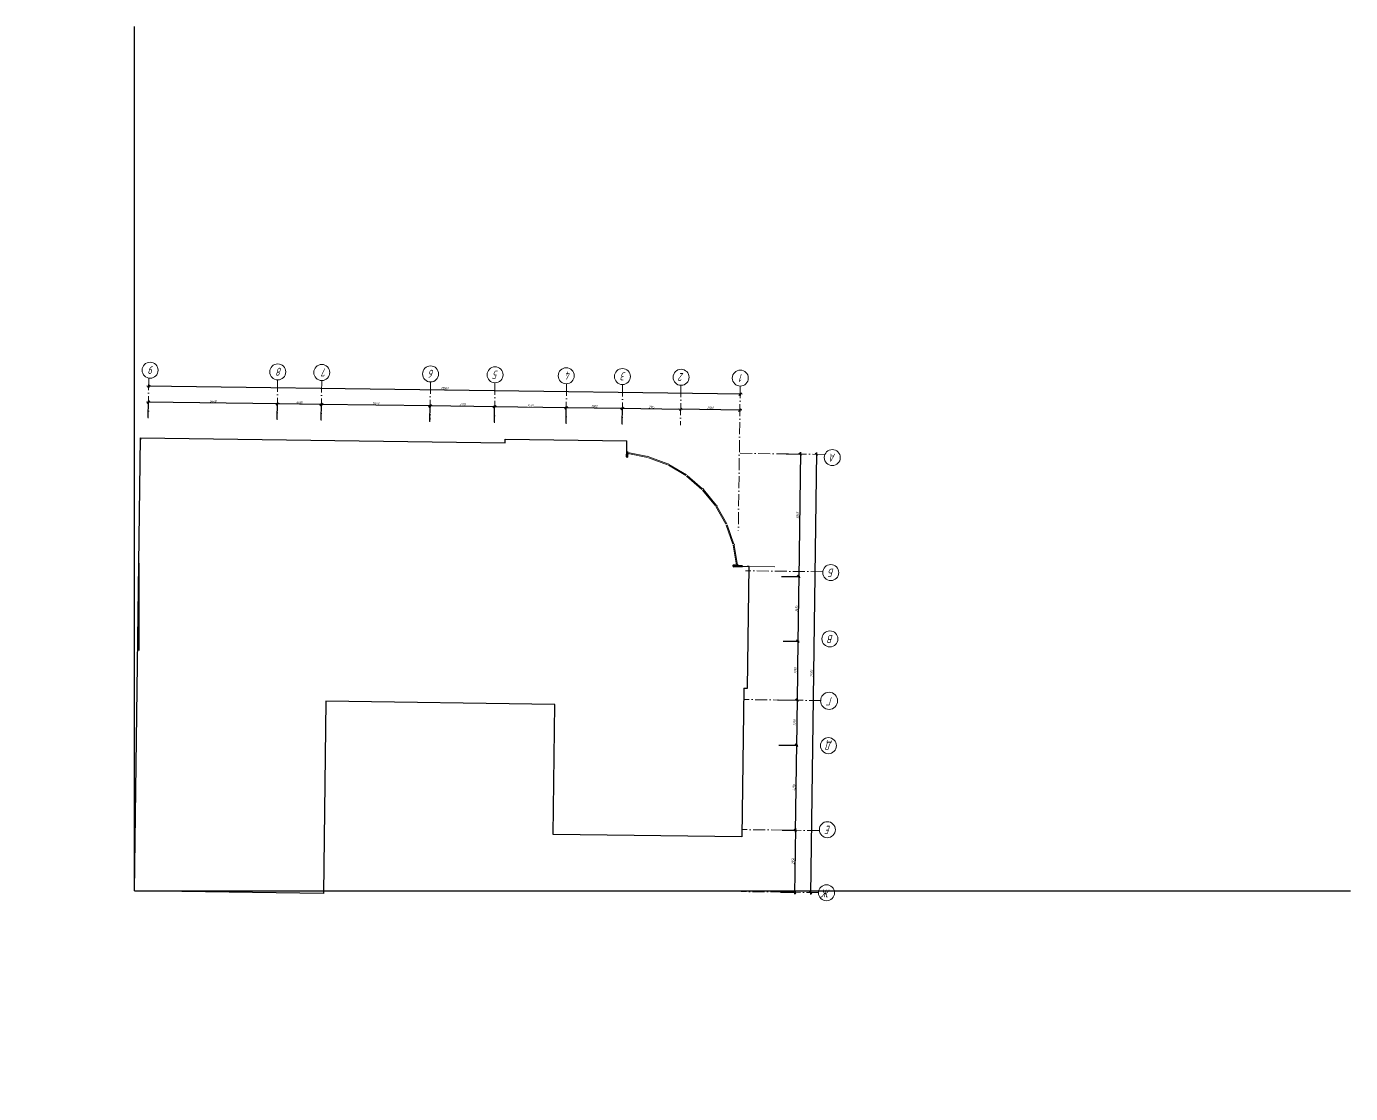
# Model space of a CAD drawing. Header units: millimetres. Extents: x 5763 to 12018931, y 39842 to 3600577.
# Drawn here: x 1544769 to 1677116, y 335447 to 442107 of the extents above; entities that cross this region are included whole.
import ezdxf

# ---------------------------------------------------------------- set-up
doc = ezdxf.new("R2010")
doc.units = ezdxf.units.MM
doc.linetypes.add('ACAD_ISO10W100', pattern=[18, 12, -3, 0, -3])
doc.layers.add('!Форматы', color=7, linetype='Continuous')
doc.layers.add('Архитектура', color=7, linetype='Continuous')
doc.styles.add('VSSP_ROMANS07', font='romans.shx', dxfattribs={"width": 0.7, "oblique": 15, "height": 250})
doc.dimstyles.new('VSSP-100', dxfattribs={"dimscale": 100, "dimtxt": 2.5, "dimasz": 2.5, "dimexe": 1.25, "dimexo": 0.625, "dimtad": 1, "dimdec": 0, "dimrnd": 0.001, "dimzin": 1, "dimtxsty": 'VSSP_ROMANS07', "dimblk": 'OBLIQUE', "dimcen": 2.5, "dimdle": 2, "dimaunit": 1, "dimadec": 3, "dimazin": 2, "dimtfac": 1, "dimtdec": 0, "dimtix": 1, "dimtmove": 2, "dimatfit": 3, "dimldrblk": 'OBLIQUE', "dimfxl": 1.25, "dimtolj": 1, "dimtzin": 0, "dimarcsym": 0})

# ---------------------------------------------------------------- blocks, each defined once
blk = doc.blocks.new('_OBLIQUE')
at = {"color": 0, "linetype": 'ByBlock'}
blk.add_line((-0.5, -0.5), (0.5, 0.5), dxfattribs=at)
blk = doc.blocks.new('*D172')
at = {"layer": 'Defpoints', "color": 0, "transparency": 16777216}
for p in [(1610159, 403839), (1610159, 403839), (1616080, 403759)]:
    blk.add_point(p, dxfattribs=at)
at = {"layer": 'Архитектура', "color": 0, "lineweight": -2, "transparency": 16777216}
for p, q in [((1616280, 403757), (1609959, 403841)), ((1610159, 403839), (1610157, 403714)), ((1616080, 403759), (1616079, 403634))]:
    blk.add_line(p, q, dxfattribs=at)
at = {"layer": 'Архитектура', "color": 0, "lineweight": -2, "transparency": 16777216, "xscale": 250, "yscale": 250, "zscale": 250}
for p, rotation in [((1610159, 403839), 179.2338181040241), ((1616080, 403759), 359.2338181040241)]:
    blk.add_blockref('_OBLIQUE', p, dxfattribs=dict(at, rotation=rotation))
at = {"layer": 'Архитектура', "color": 0, "lineweight": 20, "transparency": 16777216, "insert": (1613122, 403986), "char_height": 250, "attachment_point": 5, "rotation": 359.23382, "style": 'VSSP_ROMANS07'}
blk.add_mtext('\\A1;2960', dxfattribs=at)
blk = doc.blocks.new('*D173')
at = {"layer": 'Defpoints', "color": 0, "transparency": 16777216}
for p in [(1556985, 406150), (1556985, 406150), (1616102, 405359)]:
    blk.add_point(p, dxfattribs=at)
at = {"layer": 'Архитектура', "color": 0, "lineweight": -2, "transparency": 16777216}
for p, q in [((1616302, 405357), (1556785, 406153)), ((1556985, 406150), (1556983, 406025)), ((1616102, 405359), (1616100, 405234))]:
    blk.add_line(p, q, dxfattribs=at)
at = {"layer": 'Архитектура', "color": 0, "lineweight": -2, "transparency": 16777216, "xscale": 250, "yscale": 250, "zscale": 250}
for p, rotation in [((1556985, 406150), 179.2338181040241), ((1616102, 405359), 359.2338181040241)]:
    blk.add_blockref('_OBLIQUE', p, dxfattribs=dict(at, rotation=rotation))
at = {"layer": 'Архитектура', "color": 0, "lineweight": 20, "transparency": 16777216, "insert": (1586546, 405942), "char_height": 250, "attachment_point": 5, "rotation": 359.23382, "style": 'VSSP_ROMANS07'}
blk.add_mtext('\\A1;29560', dxfattribs=at)
blk = doc.blocks.new('*D174')
at = {"layer": 'Defpoints', "color": 0, "transparency": 16777216}
for p in [(1604328, 403917), (1604328, 403917), (1610159, 403839)]:
    blk.add_point(p, dxfattribs=at)
at = {"layer": 'Архитектура', "color": 0, "lineweight": -2, "transparency": 16777216}
for p, q in [((1610359, 403836), (1604128, 403919)), ((1604328, 403917), (1604330, 404042)), ((1610159, 403839), (1610157, 403714))]:
    blk.add_line(p, q, dxfattribs=at)
at = {"layer": 'Архитектура', "color": 0, "lineweight": -2, "transparency": 16777216, "xscale": 250, "yscale": 250, "zscale": 250}
for p, rotation in [((1604328, 403917), 179.2338181040241), ((1610159, 403839), 359.2338181040241)]:
    blk.add_blockref('_OBLIQUE', p, dxfattribs=dict(at, rotation=rotation))
at = {"layer": 'Архитектура', "color": 0, "lineweight": 20, "transparency": 16777216, "insert": (1607246, 404065), "char_height": 250, "width": 61153.46, "attachment_point": 5, "rotation": 359.23382, "style": 'VSSP_ROMANS07'}
blk.add_mtext('\\A1;2915', dxfattribs=at)
blk = doc.blocks.new('*D185')
at = {"layer": 'Defpoints', "color": 0, "transparency": 16777216}
for p in [(1598720, 403992), (1598698, 402392), (1604307, 402317)]:
    blk.add_point(p, dxfattribs=at)
at = {"layer": 'Архитектура', "color": 0, "lineweight": -2, "transparency": 16777216}
for p, q in [((1604528, 403914), (1598520, 403994)), ((1598699, 402454), (1598722, 404117)), ((1604307, 402379), (1604330, 404042))]:
    blk.add_line(p, q, dxfattribs=at)
at = {"layer": 'Архитектура', "color": 0, "lineweight": -2, "transparency": 16777216, "xscale": 250, "yscale": 250, "zscale": 250}
for p, rotation in [((1598720, 403992), 179.2338181040241), ((1604328, 403917), 359.2338181040241)]:
    blk.add_blockref('_OBLIQUE', p, dxfattribs=dict(at, rotation=rotation))
at = {"layer": 'Архитектура', "color": 0, "lineweight": 20, "transparency": 16777216, "insert": (1601526, 404142), "char_height": 250, "attachment_point": 5, "rotation": 359.23382, "style": 'VSSP_ROMANS07'}
blk.add_mtext('\\A1;2805', dxfattribs=at)
blk = doc.blocks.new('*D175')
at = {"layer": 'Defpoints', "color": 0, "transparency": 16777216}
for p in [(1585121, 404173), (1585100, 402574), (1591541, 402487)]:
    blk.add_point(p, dxfattribs=at)
at = {"layer": 'Архитектура', "color": 0, "lineweight": -2, "transparency": 16777216}
for p, q in [((1591763, 404085), (1584921, 404176)), ((1585101, 402636), (1585123, 404298)), ((1591542, 402550), (1591564, 404212))]:
    blk.add_line(p, q, dxfattribs=at)
at = {"layer": 'Архитектура', "color": 0, "lineweight": -2, "transparency": 16777216, "xscale": 250, "yscale": 250, "zscale": 250}
for p, rotation in [((1585121, 404173), 179.2338181040241), ((1591563, 404087), 359.2338181040241)]:
    blk.add_blockref('_OBLIQUE', p, dxfattribs=dict(at, rotation=rotation))
at = {"layer": 'Архитектура', "color": 0, "lineweight": 20, "transparency": 16777216, "insert": (1588344, 404318), "char_height": 250, "width": 87154.5, "attachment_point": 5, "rotation": 359.23382, "style": 'VSSP_ROMANS07'}
blk.add_mtext('\\A1;3220', dxfattribs=at)
blk = doc.blocks.new('*D186')
at = {"layer": 'Defpoints', "color": 0, "transparency": 16777216}
for p in [(1569844, 404378), (1569823, 402778), (1574223, 402719)]:
    blk.add_point(p, dxfattribs=at)
at = {"layer": 'Архитектура', "color": 0, "lineweight": -2, "transparency": 16777216}
for p, q in [((1574444, 404316), (1569644, 404380)), ((1569824, 402840), (1569846, 404503)), ((1574224, 402782), (1574246, 404444))]:
    blk.add_line(p, q, dxfattribs=at)
at = {"layer": 'Архитектура', "color": 0, "lineweight": -2, "transparency": 16777216, "xscale": 250, "yscale": 250, "zscale": 250}
for p, rotation in [((1569844, 404378), 179.2338181040241), ((1574244, 404319), 359.2338181040241)]:
    blk.add_blockref('_OBLIQUE', p, dxfattribs=dict(at, rotation=rotation))
at = {"layer": 'Архитектура', "color": 0, "lineweight": 20, "transparency": 16777216, "insert": (1572047, 404536), "char_height": 250, "attachment_point": 5, "rotation": 359.23382, "style": 'VSSP_ROMANS07'}
blk.add_mtext('\\A1;4400', dxfattribs=at)
blk = doc.blocks.new('*D187')
at = {"layer": 'Defpoints', "color": 0, "transparency": 16777216}
for p in [(1556964, 404550), (1556942, 402950), (1569823, 402778)]:
    blk.add_point(p, dxfattribs=at)
at = {"layer": 'Архитектура', "color": 0, "lineweight": -2, "transparency": 16777216}
for p, q in [((1570044, 404375), (1556764, 404553)), ((1556943, 403013), (1556965, 404675)), ((1569824, 402840), (1569846, 404503))]:
    blk.add_line(p, q, dxfattribs=at)
at = {"layer": 'Архитектура', "color": 0, "lineweight": -2, "transparency": 16777216, "xscale": 250, "yscale": 250, "zscale": 250}
for p, rotation in [((1556964, 404550), 179.2338181040241), ((1569844, 404378), 359.2338181040241)]:
    blk.add_blockref('_OBLIQUE', p, dxfattribs=dict(at, rotation=rotation))
at = {"layer": 'Архитектура', "color": 0, "lineweight": 20, "transparency": 16777216, "insert": (1563407, 404651), "char_height": 250, "attachment_point": 5, "rotation": 359.23382, "style": 'VSSP_ROMANS07'}
blk.add_mtext('\\A1;6440', dxfattribs=at)
blk = doc.blocks.new('*D188')
at = {"layer": 'Defpoints', "color": 0, "transparency": 16777216}
for p in [(1591563, 404087), (1591541, 402487), (1598698, 402392)]:
    blk.add_point(p, dxfattribs=at)
at = {"layer": 'Архитектура', "color": 0, "lineweight": -2, "transparency": 16777216}
for p, q in [((1598920, 403989), (1591363, 404090)), ((1591542, 402550), (1591564, 404212)), ((1598699, 402454), (1598722, 404117))]:
    blk.add_line(p, q, dxfattribs=at)
at = {"layer": 'Архитектура', "color": 0, "lineweight": -2, "transparency": 16777216, "xscale": 250, "yscale": 250, "zscale": 250}
for p, rotation in [((1591563, 404087), 179.2338181040241), ((1598720, 403992), 359.2338181040241)]:
    blk.add_blockref('_OBLIQUE', p, dxfattribs=dict(at, rotation=rotation))
at = {"layer": 'Архитектура', "color": 0, "lineweight": 20, "transparency": 16777216, "insert": (1595144, 404227), "char_height": 250, "attachment_point": 5, "rotation": 359.23382, "style": 'VSSP_ROMANS07', "bg_fill": 3, "box_fill_scale": 1.1, "bg_fill_color": 256, "bg_fill_true_color": 13158600, "bg_fill_transparency": 0}
blk.add_mtext('\\A1;3580', dxfattribs=at)
blk = doc.blocks.new('*D176')
at = {"layer": '!Форматы', "color": 0, "lineweight": -2, "transparency": 16777216}
for p, q in [((1585321, 404171), (1574044, 404322)), ((1574244, 404319), (1574242, 404194)), ((1585121, 404173), (1585119, 404048))]:
    blk.add_line(p, q, dxfattribs=at)
at = {"layer": 'Defpoints', "color": 0, "transparency": 16777216}
for p in [(1574244, 404319), (1574244, 404319), (1585121, 404173)]:
    blk.add_point(p, dxfattribs=at)
at = {"layer": '!Форматы', "color": 0, "lineweight": -2, "transparency": 16777216, "xscale": 250, "yscale": 250, "zscale": 250}
for p, rotation in [((1574244, 404319), 179.2338181040241), ((1585121, 404173), 359.2338181040241)]:
    blk.add_blockref('_OBLIQUE', p, dxfattribs=dict(at, rotation=rotation))
at = {"layer": '!Форматы', "color": 0, "lineweight": 20, "transparency": 16777216, "insert": (1579685, 404434), "char_height": 250, "attachment_point": 5, "rotation": 359.23382, "style": 'VSSP_ROMANS07'}
blk.add_mtext('\\A1;5440', dxfattribs=at)
blk = doc.blocks.new('*D177')
at = {"layer": 'Defpoints', "color": 0, "transparency": 16777216}
for p in [(1623722, 399339), (1623136, 355539), (1623136, 355539)]:
    blk.add_point(p, dxfattribs=at)
at = {"layer": 'Архитектура', "color": 0, "lineweight": -2, "transparency": 16777216}
for p, q in [((1623725, 399539), (1623133, 355339)), ((1623722, 399339), (1623597, 399341)), ((1623136, 355539), (1623011, 355541))]:
    blk.add_line(p, q, dxfattribs=at)
at = {"layer": 'Архитектура', "color": 0, "lineweight": -2, "transparency": 16777216, "xscale": 250, "yscale": 250, "zscale": 250}
for p, rotation in [((1623722, 399339), 89.23381811747602), ((1623136, 355539), 269.233818117476)]:
    blk.add_blockref('_OBLIQUE', p, dxfattribs=dict(at, rotation=rotation))
at = {"layer": 'Архитектура', "color": 0, "lineweight": 20, "transparency": 16777216, "insert": (1623242, 377442), "char_height": 250, "attachment_point": 5, "rotation": 89.23382, "style": 'VSSP_ROMANS07'}
blk.add_mtext('\\A1;21900', dxfattribs=at)
blk = doc.blocks.new('*D178')
at = {"layer": 'Defpoints', "color": 0, "transparency": 16777216}
for p in [(1623722, 399339), (1623136, 355539), (1623136, 355539)]:
    blk.add_point(p, dxfattribs=at)
at = {"layer": 'Архитектура', "color": 0, "lineweight": -2, "transparency": 16777216}
for p, q in [((1623725, 399539), (1623133, 355339)), ((1623722, 399339), (1623597, 399341)), ((1623136, 355539), (1623011, 355541))]:
    blk.add_line(p, q, dxfattribs=at)
at = {"layer": 'Архитектура', "color": 0, "lineweight": -2, "transparency": 16777216, "xscale": 250, "yscale": 250, "zscale": 250}
for p, rotation in [((1623722, 399339), 89.23381811747602), ((1623136, 355539), 269.233818117476)]:
    blk.add_blockref('_OBLIQUE', p, dxfattribs=dict(at, rotation=rotation))
at = {"layer": 'Архитектура', "color": 0, "lineweight": 20, "transparency": 16777216, "insert": (1623242, 377442), "char_height": 250, "attachment_point": 5, "rotation": 89.23382, "style": 'VSSP_ROMANS07'}
blk.add_mtext('\\A1;21900', dxfattribs=at)
blk = doc.blocks.new('*D179')
at = {"layer": 'Defpoints', "color": 0, "transparency": 16777216}
for p in [(1620652, 399380), (1620166, 387145), (1621958, 387121)]:
    blk.add_point(p, dxfattribs=at)
at = {"layer": 'Архитектура', "color": 0, "lineweight": -2, "transparency": 16777216}
for p, q in [((1620715, 399379), (1622247, 399359)), ((1622125, 399560), (1621956, 386921)), ((1620229, 387144), (1622083, 387120))]:
    blk.add_line(p, q, dxfattribs=at)
at = {"layer": 'Архитектура', "color": 0, "lineweight": -2, "transparency": 16777216, "xscale": 250, "yscale": 250, "zscale": 250}
for p, rotation in [((1622122, 399360), 89.23381811747602), ((1621958, 387121), 269.233818117476)]:
    blk.add_blockref('_OBLIQUE', p, dxfattribs=dict(at, rotation=rotation))
at = {"layer": 'Архитектура', "color": 0, "lineweight": 20, "transparency": 16777216, "insert": (1621853, 393243), "char_height": 250, "width": 65299.15, "attachment_point": 5, "rotation": 89.23382, "style": 'VSSP_ROMANS07'}
blk.add_mtext('\\A1;5865', dxfattribs=at)
blk = doc.blocks.new('*D180')
at = {"layer": 'Defpoints', "color": 0, "transparency": 16777216}
for p in [(1620570, 387140), (1620354, 380680), (1621872, 380660)]:
    blk.add_point(p, dxfattribs=at)
at = {"layer": 'Архитектура', "color": 0, "lineweight": -2, "transparency": 16777216}
for p, q in [((1620633, 387139), (1622083, 387120)), ((1621961, 387321), (1621869, 380460)), ((1620417, 380679), (1621997, 380658))]:
    blk.add_line(p, q, dxfattribs=at)
at = {"layer": 'Архитектура', "color": 0, "lineweight": -2, "transparency": 16777216, "xscale": 250, "yscale": 250, "zscale": 250}
for p, rotation in [((1621958, 387121), 89.23381811747602), ((1621872, 380660), 269.233818117476)]:
    blk.add_blockref('_OBLIQUE', p, dxfattribs=dict(at, rotation=rotation))
at = {"layer": 'Архитектура', "color": 0, "lineweight": 20, "transparency": 16777216, "insert": (1621728, 383893), "char_height": 250, "attachment_point": 5, "rotation": 89.23382, "style": 'VSSP_ROMANS07'}
blk.add_mtext('\\A1;3635', dxfattribs=at)
blk = doc.blocks.new('*D181')
at = {"layer": 'Defpoints', "color": 0, "transparency": 16777216}
for p in [(1621122, 380670), (1619791, 374785), (1621793, 374758)]:
    blk.add_point(p, dxfattribs=at)
at = {"layer": 'Архитектура', "color": 0, "lineweight": -2, "transparency": 16777216}
for p, q in [((1621185, 380669), (1621997, 380658)), ((1621875, 380860), (1621790, 374558)), ((1619854, 374784), (1621918, 374757))]:
    blk.add_line(p, q, dxfattribs=at)
at = {"layer": 'Архитектура', "color": 0, "lineweight": -2, "transparency": 16777216, "xscale": 250, "yscale": 250, "zscale": 250}
for p, rotation in [((1621872, 380660), 89.23381811747602), ((1621793, 374758), 269.233818117476)]:
    blk.add_blockref('_OBLIQUE', p, dxfattribs=dict(at, rotation=rotation))
at = {"layer": 'Архитектура', "color": 0, "lineweight": 20, "transparency": 16777216, "insert": (1621645, 377712), "char_height": 250, "attachment_point": 5, "rotation": 89.23382, "style": 'VSSP_ROMANS07'}
blk.add_mtext('\\A1;2950', dxfattribs=at)
blk = doc.blocks.new('*D182')
at = {"layer": 'Defpoints', "color": 0, "transparency": 16777216}
for p in [(1619869, 374784), (1620983, 370271), (1621733, 370261)]:
    blk.add_point(p, dxfattribs=at)
at = {"layer": 'Архитектура', "color": 0, "lineweight": -2, "transparency": 16777216}
for p, q in [((1619931, 374783), (1621918, 374757)), ((1621796, 374958), (1621730, 370061)), ((1621045, 370270), (1621858, 370259))]:
    blk.add_line(p, q, dxfattribs=at)
at = {"layer": 'Архитектура', "color": 0, "lineweight": -2, "transparency": 16777216, "xscale": 250, "yscale": 250, "zscale": 250}
for p, rotation in [((1621793, 374758), 89.23381811747602), ((1621733, 370261), 269.233818117476)]:
    blk.add_blockref('_OBLIQUE', p, dxfattribs=dict(at, rotation=rotation))
at = {"layer": 'Архитектура', "color": 0, "lineweight": 20, "transparency": 16777216, "insert": (1621575, 372512), "char_height": 250, "width": 65741.77, "attachment_point": 5, "rotation": 89.23382, "style": 'VSSP_ROMANS07'}
blk.add_mtext('\\A1;2250', dxfattribs=at)
blk = doc.blocks.new('*D183')
at = {"layer": 'Defpoints', "color": 0, "transparency": 16777216}
for p in [(1619924, 370285), (1620234, 361778), (1621619, 361760)]:
    blk.add_point(p, dxfattribs=at)
at = {"layer": 'Архитектура', "color": 0, "lineweight": -2, "transparency": 16777216}
for p, q in [((1619987, 370284), (1621858, 370259)), ((1621736, 370461), (1621617, 361560)), ((1620297, 361777), (1621744, 361758))]:
    blk.add_line(p, q, dxfattribs=at)
at = {"layer": 'Архитектура', "color": 0, "lineweight": -2, "transparency": 16777216, "xscale": 250, "yscale": 250, "zscale": 250}
for p, rotation in [((1621733, 370261), 89.23381811747602), ((1621619, 361760), 269.233818117476)]:
    blk.add_blockref('_OBLIQUE', p, dxfattribs=dict(at, rotation=rotation))
at = {"layer": 'Архитектура', "color": 0, "lineweight": 20, "transparency": 16777216, "insert": (1621489, 366013), "char_height": 250, "width": 61132.49, "attachment_point": 5, "rotation": 89.23382, "style": 'VSSP_ROMANS07'}
blk.add_mtext('\\A1;4250', dxfattribs=at)
blk = doc.blocks.new('*D184')
at = {"layer": 'Defpoints', "color": 0, "transparency": 16777216}
for p in [(1620869, 361770), (1620066, 355580), (1621536, 355561)]:
    blk.add_point(p, dxfattribs=at)
at = {"layer": 'Архитектура', "color": 0, "lineweight": -2, "transparency": 16777216}
for p, q in [((1620932, 361769), (1621744, 361758)), ((1621622, 361960), (1621534, 355361)), ((1620129, 355579), (1621661, 355559))]:
    blk.add_line(p, q, dxfattribs=at)
at = {"layer": 'Архитектура', "color": 0, "lineweight": -2, "transparency": 16777216, "xscale": 250, "yscale": 250, "zscale": 250}
for p, rotation in [((1621619, 361760), 89.23381811747602), ((1621536, 355561), 269.233818117476)]:
    blk.add_blockref('_OBLIQUE', p, dxfattribs=dict(at, rotation=rotation))
at = {"layer": 'Архитектура', "color": 0, "lineweight": 20, "transparency": 16777216, "insert": (1621390, 358663), "char_height": 250, "attachment_point": 5, "rotation": 89.23382, "style": 'VSSP_ROMANS07'}
blk.add_mtext('\\A1;2950', dxfattribs=at)

msp = doc.modelspace()

# ---------------------------------------------------------------- linework, layer by layer
at = {"layer": '!Форматы', "color": 1, "lineweight": 20}
msp.add_line((1615471.64867, 388157.89083), (1616355.56964, 388146.06998), dxfattribs=at)
at = {"layer": '!Форматы', "color": 1, "lineweight": 53}
msp.add_line((1615471.64867, 388157.89083), (1616355.56964, 388146.06998), dxfattribs=at)
msp.add_line((1615471.64867, 388157.89083), (1616355.56964, 388146.06998), dxfattribs=at)
at = {"layer": '!Форматы', "lineweight": 20}
for p, q in [((1616401.32984, 369432.04685), (1616408.61274, 369976.6362)), ((1616377.2015, 367632.20857), (1616372.34044, 367268.71633))]:
    msp.add_line(p, q, dxfattribs=at)
for q in [(1555572.32931, 442106.67791), (1677116.07979, 355704.71417)]:
    msp.add_line((1555572.32931, 355704.71417), q)
at = {"ltscale": 100}
for p, q in [((1556177.80684, 400980.1764), (1556175.13244, 400780.19428)), ((1556010.17547, 388445.29721), (1555992.22819, 379745.31572)), ((1556010.17547, 388445.29721), (1556006.83247, 388195.31956)), ((1617011.51098, 388137.29795), (1616811.52887, 388139.97235))]:
    msp.add_line(p, q, dxfattribs=at)
at = {"layer": 'Архитектура', "color": 7, "linetype": 'ACAD_ISO10W100', "lineweight": 20, "ltscale": 100}
for p, q in [((1556995.7054, 406949.77297), (1556942.21741, 402950.13081)), ((1569876.56006, 406777.5148), (1569823.07207, 402777.87265)), ((1574276.16666, 406718.67801), (1574222.67867, 402719.03586)), ((1585153.18917, 406573.21748), (1585099.70118, 402573.57532)), ((1591594.61167, 406487.07509), (1591541.12368, 402487.43293)), ((1598751.97168, 406391.35832), (1598698.48369, 402391.71617)), ((1604360.05978, 406316.36027), (1604306.57179, 402316.71812)), ((1610191.14123, 406238.38009), (1610137.65324, 402238.73794)), ((1616112.42257, 406159.19365), (1615919.48535, 391732.0332)), ((1624521.82596, 399328.13257), (1616022.58948, 399441.79451)), ((1624521.82596, 399328.13257), (1616022.58948, 399441.79451)), ((1624364.94217, 387596.91957), (1616625.63454, 387700.41883)), ((1624192.82131, 374726.33239), (1616453.51368, 374829.83166)), ((1624018.98534, 361727.49471), (1616279.6777, 361830.99397)), ((1623936.08549, 355528.53839), (1616196.77786, 355632.03765))]:
    msp.add_line(p, q, dxfattribs=at)
at = {"layer": 'Архитектура', "color": 7, "lineweight": 25}
for p, q in [((1592614.55184, 400492.90075), (1592619.36576, 400852.86854)), ((1592614.55184, 400492.90075), (1592619.36576, 400852.86854)), ((1592619.36576, 400852.86854), (1604790.01245, 400690.10812)), ((1592619.36576, 400852.86854), (1604790.01245, 400690.10812)), ((1604773.13571, 399428.12518), (1604790.01245, 400690.10812)), ((1604773.13571, 399428.12518), (1604790.01245, 400690.10812)), ((1615749.52804, 388154.17469), (1617011.51098, 388137.29795)), ((1616848.75057, 375966.65126), (1617011.51098, 388137.29795)), ((1616488.78275, 375971.46518), (1616848.75057, 375966.65126))]:
    msp.add_line(p, q, dxfattribs=at)
at = {"layer": 'Архитектура', "color": 7, "lineweight": 18}
for p, q in [((1604741.41822, 399109.73646), (1604785.62461, 399547.51014)), ((1604741.41822, 399109.73646), (1604840.91224, 399099.68955)), ((1604785.62461, 399547.51014), (1604885.11863, 399537.46323)), ((1604785.62461, 399547.51014), (1604885.11863, 399537.46323)), ((1604840.91224, 399099.68955), (1604885.11863, 399537.46323)), ((1604840.91224, 399099.68955), (1604885.11863, 399537.46323)), ((1606989.76384, 399128.39624), (1606893.52599, 399155.56747)), ((1608991.40103, 398360.0761), (1608901.34348, 398403.54606)), ((1612377.59537, 395920.9127), (1612447.35418, 395849.2628)), ((1613796.66276, 394183.05944), (1613740.40562, 394265.73431)), ((1615509.61139, 390377.58481), (1615534.19935, 390280.65477)), ((1611150.26694, 361161.52459), (1613970.01481, 361123.81555))]:
    msp.add_line(p, q, dxfattribs=at)
at = {"layer": 'Архитектура', "color": 7, "lineweight": 20}
for p, q in [((1604872.01927, 399407.74096), (1606858.0996, 399030.09065)), ((1604882.10456, 399507.61503), (1606885.37462, 399126.69611)), ((1608844.66648, 398286.12724), (1606954.33746, 399002.91942)), ((1608888.30249, 398376.52879), (1606981.61247, 399099.52489)), ((1608934.72403, 398242.65728), (1610671.86505, 397208.50259)), ((1608978.36004, 398333.05883), (1610730.5362, 397289.95343)), ((1612284.17681, 395829.95978), (1610753.00594, 397150.0547)), ((1612356.1004, 395899.98506), (1610811.67709, 397231.50554)), ((1612353.93562, 395758.30988), (1613632.61249, 394192.38513)), ((1612425.85921, 395828.33516), (1613715.60316, 394248.85717)), ((1614676.20054, 392345.53552), (1613688.86963, 394109.71026)), ((1614767.73667, 392386.73844), (1613771.8603, 394166.1823)), ((1614717.24668, 392254.34772), (1615383.23208, 390345.52655)), ((1614808.7828, 392295.55064), (1615480.53238, 390370.20842)), ((1615732.22431, 388253.12746), (1615407.82004, 390248.59651)), ((1615832.33236, 388260.53835), (1615505.12034, 390273.27838)), ((1616651.54317, 388142.11187), (1619579.26141, 388102.95893))]:
    msp.add_line(p, q, dxfattribs=at)
at = {"layer": 'Архитектура', "color": 7, "lineweight": 25}
msp.add_lwpolyline([(1616488.78275, 375971.46518), (1616289.80738, 361092.79254), (1597411.49542, 361345.25587), (1597585.3314, 374344.09355), (1574707.37708, 374650.04487), (1574450.64126, 355452.25084), (1555572.32931, 355704.71417), (1556177.80684, 400980.1764), (1592614.55184, 400492.90075)], dxfattribs=at)
at = {"layer": 'Архитектура', "color": 7, "lineweight": 40}
for points in [[(1604885.11863, 399537.46323), (1604785.62461, 399547.51014), (1604741.41822, 399109.73646), (1604840.91224, 399099.68955), (1604885.11863, 399537.46323)], [(1604885.11863, 399537.46323), (1604785.62461, 399547.51014), (1604741.41822, 399109.73646), (1604840.91224, 399099.68955), (1604885.11863, 399537.46323)], [(1615869.63318, 388163.02604), (1615862.25049, 388262.75315), (1615423.45122, 388230.26934), (1615430.8339, 388130.54224), (1615869.63318, 388163.02604)]]:
    msp.add_lwpolyline(points, dxfattribs=at)
at = {"layer": 'Архитектура', "color": 1, "lineweight": 40}
msp.add_lwpolyline([(1604883.47617, 399517.76283), (1604783.98337, 399527.82183), (1604751.79458, 399209.44488), (1604851.28738, 399199.38589), (1604883.46603, 399517.66256)], dxfattribs=at)
at = {"layer": 'Архитектура', "color": 7, "lineweight": 20}
for centre, radius in [((1557128.3953, 407748.07001), 800), ((1557128.3953, 407748.07001), 800), ((1569887.25765, 407577.44327), 800), ((1569887.25765, 407577.44327), 800), ((1574286.86425, 407518.60648), 800), ((1574286.86425, 407518.60648), 800), ((1585163.88677, 407373.14595), 800), ((1585163.88677, 407373.14595), 800), ((1591605.30927, 407287.00356), 800), ((1591605.30927, 407287.00356), 800), ((1598725.5992, 407191.78254), 800), ((1604337.76099, 407116.73001), 800), ((1610201.83882, 407038.30856), 800), ((1610201.83882, 407038.30856), 800), ((1616123.12016, 406959.12212), 800), ((1616123.12016, 406959.12212), 800), ((1625317.71642, 399015.46197), 800), ((1625317.71642, 399015.46197), 800), ((1625163.93096, 387515.93015), 800), ((1624992.5271, 374698.95797), 855.10499), ((1624932.60288, 370218.03695), 800), ((1624820.27809, 361818.78799), 800), ((1624736.0143, 355517.84079), 800)]:
    msp.add_circle(centre, radius, dxfattribs=at)
at = {"layer": 'Архитектура', "lineweight": 20}
msp.add_circle((1625075.23605, 380887.08357), 800, dxfattribs=at)

# ---------------------------------------------------------------- texts
at = {"layer": 'Архитектура', "color": 7, "lineweight": 20, "style": 'VSSP_ROMANS07', "oblique": 15, "width": 0.7}
for s, p in [('9', (1557511.30956, 408162.9012)), ('8', (1570298.99982, 407991.88894)), ('7', (1574789.79133, 407931.83272)), ('6', (1585490.35467, 407788.73201)), ('5', (1591931.77717, 407702.58962)), ('4', (1599172.29743, 407605.76074)), ('3', (1604687.26568, 407532.008)), ('2', (1610462.95007, 407454.76865)), ('1', (1616403.87353, 407375.31953)), ('А', (1625646.88782, 399399.82218)), ('А', (1625646.88782, 399399.82218)), ('Б', (1625493.10235, 387900.29036)), ('Г', (1625321.13883, 375041.4681)), ('Д', (1625261.77427, 370602.39717)), ('Е', (1625149.44949, 362203.14821)), ('Ж', (1625064.35811, 355840.31654))]:
    msp.add_text(s, height=800, rotation=179.233818104, dxfattribs=at).set_placement(p)
at = {"layer": 'Архитектура', "lineweight": 20, "style": 'VSSP_ROMANS07', "oblique": 15, "width": 0.7}
msp.add_text('В', height=800, rotation=179.233818104, dxfattribs=at).set_placement((1625404.40745, 381271.44379))

# ---------------------------------------------------------------- dimensions: what is measured, and where the dimension line sits
at = {"layer": '!Форматы', "color": 1, "lineweight": 20}
dim = msp.add_linear_dim(base=(1574244.07386, 404318.89259), p1=(1585121.09638, 404173.43206), p2=(1574244.07386, 404318.89259), angle=179.233818104, text='5440', dimstyle='VSSP-100', override={"dimfxlon": 1}, dxfattribs=at)
dim.commit()
dim.dimension.update_dxf_attribs({"geometry": '*D176', "text_midpoint": (1579685.09237, 404433.64556)})
at = {"layer": 'Архитектура', "color": 7, "lineweight": 20}
for base, p1, p2, angle, text, override, picture, middle in [((1621958.36728, 387121.31974), (1620652.17214, 399379.8822), (1620166.49947, 387145.28273), 269.2338181175, '5865', {"dimfxl": 100}, '*D179', (1621852.72067, 393243.2798)), ((1585121.09638, 404173.43206), (1591541.12368, 402487.43293), (1585099.70118, 402573.57532), 179.233818104, '3220', {"dimadec": 3, "dimfxl": 100}, '*D175', (1588344.31487, 404317.8441)), ((1556985.0078, 406149.8445), (1616101.72497, 405359.26518), (1556985.0078, 406149.8445), 179.233818104, '29560', {"dimfxlon": 1}, '*D173', (1586545.87363, 405942.03807)), ((1621732.88865, 370260.82735), (1619868.51492, 374784.16218), (1620982.95571, 370270.85635), 269.2338181175, '2250', {"dimfxl": 100}, '*D182', (1621575.47904, 372512.13352)), ((1556963.61261, 404549.98755), (1569823.07207, 402777.87265), (1556942.21741, 402950.13081), 179.233818104, '6440', {"dimfxl": 100}, '*D187', (1563406.54718, 404651.3417)), ((1604327.96698, 403916.57486), (1610159.04843, 403838.59467), (1604327.96698, 403916.57486), 179.233818104, '2915', {"dimfxlon": 1}, '*D174', (1607246.01496, 404065.068)), ((1598719.87888, 403991.57291), (1604306.57179, 402316.71812), (1598698.48369, 402391.71617), 179.233818104, '2805', {"dimfxl": 100}, '*D185', (1601526.43018, 404141.55712)), ((1610159.04843, 403838.59467), (1616080.32977, 403759.40823), (1610159.04843, 403838.59467), 179.233818104, '2960', {"dimfxlon": 1}, '*D172', (1613122.19635, 403986.48469)), ((1623136.15702, 355539.23599), (1623721.89749, 399338.83017), (1623136.15702, 355539.23599), 269.2338181175, '21900', {"dimfxlon": 1}, '*D177', (1623241.54401, 377441.54033)), ((1623136.15702, 355539.23599), (1623721.89749, 399338.83017), (1623136.15702, 355539.23599), 269.2338181175, '21900', {"dimfxlon": 1}, '*D178', (1623241.54401, 377441.54033)), ((1621619.19992, 361759.58751), (1619924.08407, 370285.01685), (1620234.46893, 361778.10578), 269.2338181175, '4250', {"dimfxl": 100}, '*D183', (1621488.56105, 366012.71468)), ((1621871.95743, 380659.8975), (1620570.49928, 387139.87996), (1620354.2253, 380680.19442), 269.2338181175, '3635', {"dimfxl": 100}, '*D180', (1621727.67912, 383893.11587)), ((1621793.0359, 374758.42519), (1621122.02449, 380669.9265), (1619791.36719, 374785.19389), 269.2338181175, '2950', {"dimfxl": 100}, '*D181', (1621645.01343, 377711.66859)), ((1621536.30008, 355560.63119), (1620869.26698, 361769.61651), (1620066.43168, 355580.28802), 269.2338181175, '2950', {"dimfxl": 100}, '*D184', (1621390.26676, 358662.6166))]:
    dim = msp.add_linear_dim(base=base, p1=p1, p2=p2, angle=angle, text=text, dimstyle='VSSP-100', override=override, dxfattribs=at)
    dim.commit()
    dim.dimension.update_dxf_attribs({"geometry": picture, "text_midpoint": middle})
dim = msp.add_linear_dim(base=(1569844.46726, 404377.72938), p1=(1574222.67867, 402719.03586), p2=(1569823.07207, 402777.87265), angle=179.233818104, dimstyle='VSSP-100', override={"dimadec": 3, "dimfxl": 100}, dxfattribs=at)
dim.commit()
dim.dimension.update_dxf_attribs({"geometry": '*D186', "text_midpoint": (1572046.77781, 404535.79422)})

# ---------------------------------------------------------------- next in the draw order: dimensions: what is measured, and where the dimension line sits
dim = msp.add_linear_dim(base=(1591562.51887, 404087.28967), p1=(1598698.48369, 402391.71617), p2=(1591541.12368, 402487.43293), angle=179.233818104, text='3580', dimstyle='VSSP-100', override={"dimtfill": 1, "dimtfillclr": 256}, dxfattribs=at)
dim.commit()
dim.dimension.update_dxf_attribs({"geometry": '*D188', "text_midpoint": (1595143.70613, 404226.91452)})

doc.saveas('drawing.dxf')
